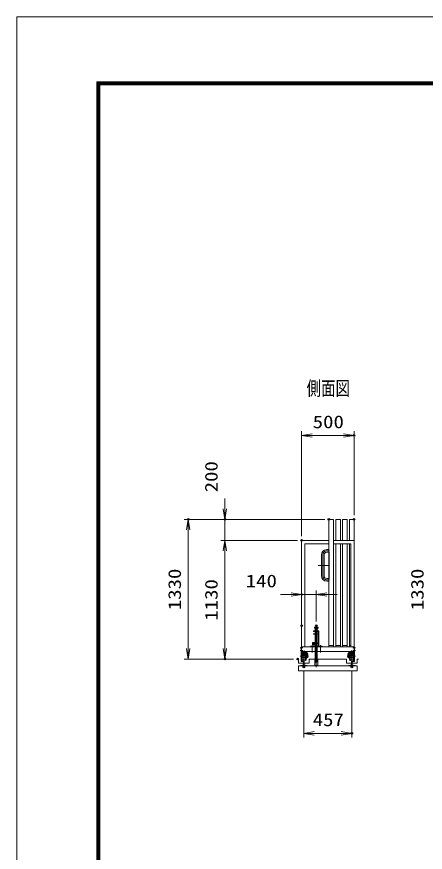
# Model space of a CAD drawing. Units: millimetres at full size. Extents: x -11880 to 11880, y -8400 to 8400.
# Drawn here: x -11880 to -7991, y 441 to 8400 of the extents above; entities that cross this region are included whole.
import ezdxf
from ezdxf.enums import TextEntityAlignment as Align

# ---------------------------------------------------------------- set-up
doc = ezdxf.new("R2010")
doc.units = ezdxf.units.MM
doc.header["$LTSCALE"] = 30
doc.header["$PDMODE"] = 32
doc.header["$PDSIZE"] = 15
for name, pattern in [('USER1', [10.7, 5, -2.5, 0.7, -2.5]), ('USER2', [2.7, 2, -0.7]), ('USER4', [9, 6, -0.75, 1.5, -0.75])]:
    doc.linetypes.add(name, pattern=pattern)
for name, color, linetype, lineweight in [('0-0_D-TTL', 7, 'Continuous', 18), ('0-1_軸線', 6, 'USER1', 18), ('0-2_01', 4, 'Continuous', 18), ('0-3_外形線', 7, 'Continuous', 18), ('0-4_隠れ線', 4, 'USER2', 18), ('0-5_0', 7, 'Continuous', 18), ('0-6_輪郭線1', 14, 'Continuous', 30), ('0-9_寸法線', 3, 'Continuous', 18)]:
    doc.layers.add(name, color=color, linetype=linetype, lineweight=lineweight)
doc.layers.add('0-8_文字', color=254, linetype='Continuous')
doc.layers.add('0-A_DEFPOINTS', color=7, linetype='Continuous')
doc.styles.add('ＭＳ ゴシック', font='')
doc.styles.get('ＭＳ ゴシック').set_extended_font_data('MS Gothic')

# ---------------------------------------------------------------- blocks, each defined once
blk = doc.blocks.new('4897456')
at = {"layer": '0-1_軸線', "linetype": 'USER4'}
for p, q in [((0, 3000), (0, -3000)), ((1125, 4125), (1912.5, 4125)), ((-1322.9, 0), (1755, 0)), ((1125, -4125), (1912.5, -4125))]:
    blk.add_line(p, q, dxfattribs=at)
for centre, start, end in [((1125, 3000), 90, 180), ((1125, -3000), 180, 270)]:
    blk.add_arc(centre, 1125, start, end, dxfattribs=at)
at = {"layer": '0-3_外形線'}
for p, q in [((-375, 3000), (-375, -3000)), ((375, 3000), (375, -3000)), ((1125, 4500), (1755, 4500)), ((1125, 3750), (1755, 3750)), ((1755, 4500), (1755, 3750)), ((1125, -3750), (1755, -3750)), ((1125, -4500), (1755, -4500)), ((1755, -3750), (1755, -4500))]:
    blk.add_line(p, q, dxfattribs=at)
for centre, radius, start, end in [((1125, 3000), 1500, 90, 180), ((1125, 3000), 750, 90, 180), ((1125, -3000), 1500, 180, 270), ((1125, -3000), 750, 180, 270)]:
    blk.add_arc(centre, radius, start, end, dxfattribs=at)
at = {"layer": '0-6_輪郭線1'}
blk.add_line((1755, 3750), (1755, -3750), dxfattribs=at)
blk = doc.blocks.new('_OPEN')
at = {"layer": '0-5_0'}
blk.add_line((0, 0), (-30, 0), dxfattribs=at)
blk.add_lwpolyline([(-30, 5), (0, 0), (-30, -5)], dxfattribs=at)

msp = doc.modelspace()

# ---------------------------------------------------------------- linework, layer by layer
at = {"layer": '0-0_D-TTL'}
for points in [[(-11879.83, -8399.88), (11880.17, -8399.88), (11880.17, 8400.12), (-11879.83, 8400.12)], [(-11116.11, 7779.54), (11116.46, 7779.54), (11116.46, -7777.6), (-11116.11, -7777.6)], [(-11109.04, 7772.47), (11109.39, 7772.47), (11109.39, -7770.53), (-11109.04, -7770.53)], [(-11101.97, 7765.4), (11102.32, 7765.4), (11102.32, -7763.46), (-11101.97, -7763.46)], [(-11094.9, 7758.33), (11095.24, 7758.33), (11095.24, -7756.38), (-11094.9, -7756.38)], [(-11087.83, 7751.26), (11088.17, 7751.26), (11088.17, -7749.31), (-11087.83, -7749.31)]]:
    msp.add_lwpolyline(points, close=True, dxfattribs=at)
at = {"layer": '0-1_軸線', "linetype": 'Continuous'}
for p, q in [((-9028.69, 2599.58), (-9028.69, 2311.42)), ((-9068.69, 2412.01), (-9068.69, 2345.1)), ((-8988.69, 2412.93), (-8988.69, 2343.26)), ((-9028.69, 2311.42), (-9028.69, 2205.32))]:
    msp.add_line(p, q, dxfattribs=at)
at = {"layer": '0-1_軸線'}
for p, q in [((-9181.34, 2389.51), (-9156.15, 2389.51)), ((-8656.05, 2389.51), (-8681.23, 2389.51)), ((-9182.82, 2364.51), (-9155.41, 2364.51)), ((-9147.19, 2206.72), (-9147.19, 2354.51)), ((-9143.69, 2342.55), (-9143.69, 2361.56)), ((-9126.41, 2327.51), (-9106.42, 2327.51)), ((-8710.97, 2327.51), (-8730.97, 2327.51)), ((-8693.69, 2342.55), (-8693.69, 2361.56)), ((-8690.19, 2206.72), (-8690.19, 2354.51)), ((-8654.57, 2364.51), (-8681.97, 2364.51)), ((-9182.95, 2307.51), (-9101.59, 2307.51)), ((-8654.44, 2307.51), (-8735.79, 2307.51))]:
    msp.add_line(p, q, dxfattribs=at)
at = {"layer": '0-2_01'}
for p, q in [((-9155.43, 2323.81), (-9157.69, 2323.81)), ((-9155.43, 2319.81), (-9157.69, 2319.81)), ((-9150.96, 2323.81), (-9148.69, 2323.81)), ((-9148.69, 2319.81), (-9150.96, 2319.81)), ((-9137.43, 2323.81), (-9139.69, 2323.81)), ((-9137.43, 2319.81), (-9139.69, 2319.81)), ((-9130.69, 2323.81), (-9132.96, 2323.81)), ((-9130.69, 2319.81), (-9132.96, 2319.81)), ((-8706.69, 2323.81), (-8704.43, 2323.81)), ((-8706.69, 2319.81), (-8704.43, 2319.81)), ((-8699.96, 2323.81), (-8697.69, 2323.81)), ((-8699.96, 2319.81), (-8697.69, 2319.81)), ((-8686.43, 2323.81), (-8688.69, 2323.81)), ((-8688.69, 2319.81), (-8686.43, 2319.81)), ((-8681.96, 2323.81), (-8679.69, 2323.81)), ((-8681.96, 2319.81), (-8679.69, 2319.81))]:
    msp.add_line(p, q, dxfattribs=at)
at = {"layer": '0-2_01', "color": 7}
for p, q in [((-9197.69, 2281.51), (-9206.68, 2281.51)), ((-8628.24, 2281.51), (-8639.69, 2281.51))]:
    msp.add_line(p, q, dxfattribs=at)
at = {"layer": '0-2_01'}
for centre in [(-9153.19, 2321.81), (-9135.19, 2321.81), (-8702.19, 2321.81), (-8684.19, 2321.81)]:
    msp.add_circle(centre, 3, dxfattribs=at)
at = {"layer": '0-3_外形線'}
for p, q in [((-8863.69, 3611.51), (-8908.69, 3611.51)), ((-8908.69, 2399.51), (-8908.69, 3611.51)), ((-8863.69, 2399.51), (-8863.69, 3611.51)), ((-8843.69, 3411.51), (-8843.69, 3611.51)), ((-8798.69, 3611.51), (-8843.69, 3611.51)), ((-8798.69, 3411.51), (-8798.69, 3611.51)), ((-8733.69, 3611.51), (-8778.69, 3611.51)), ((-8778.69, 3411.51), (-8778.69, 3611.51)), ((-8733.69, 3411.51), (-8733.69, 3611.51)), ((-8668.69, 3611.51), (-8713.69, 3611.51)), ((-8713.69, 3411.51), (-8713.69, 3611.51)), ((-8668.69, 2354.51), (-8668.69, 3611.51)), ((-9168.69, 3411.51), (-8908.69, 3411.51)), ((-9168.69, 2399.51), (-9168.69, 3411.51)), ((-9136.69, 3379.51), (-9136.69, 2399.51)), ((-8908.69, 3379.51), (-9136.69, 3379.51)), ((-8863.69, 3411.51), (-8668.69, 3411.51)), ((-8843.69, 2399.51), (-8843.69, 3379.51)), ((-8798.69, 2399.51), (-8798.69, 3379.51)), ((-8778.69, 2399.51), (-8778.69, 3379.51)), ((-8733.69, 2399.51), (-8733.69, 3379.51)), ((-8713.69, 2399.51), (-8713.69, 3379.51)), ((-9042.69, 2569.51), (-9042.69, 2579.51)), ((-9042.69, 2569.51), (-9014.69, 2569.51)), ((-9038.19, 2549.51), (-9038.19, 2569.51)), ((-9019.19, 2569.51), (-9019.19, 2549.51)), ((-9014.69, 2569.51), (-9014.69, 2579.51)), ((-9008.69, 2545.51), (-9053.69, 2545.51)), ((-9053.69, 2519.51), (-9053.69, 2522.51)), ((-9053.69, 2522.51), (-9007.69, 2522.51)), ((-9053.69, 2519.51), (-9019.19, 2519.51)), ((-9038.19, 2545.51), (-9038.19, 2522.51)), ((-9038.19, 2432.51), (-9038.19, 2519.51)), ((-9019.19, 2545.51), (-9019.19, 2522.51)), ((-9019.19, 2519.51), (-9019.19, 2432.51)), ((-9019.19, 2519.51), (-9007.69, 2519.51)), ((-9007.69, 2544.51), (-9007.69, 2403.51)), ((-9003.69, 2544.51), (-9003.69, 2403.51)), ((-9173.69, 2399.51), (-8663.69, 2399.51)), ((-9173.69, 2399.51), (-9173.69, 2259.86)), ((-9168.69, 2263.84), (-9168.69, 2399.51)), ((-9063.19, 2419.51), (-9063.19, 2439.51)), ((-9038.19, 2439.51), (-9063.19, 2439.51)), ((-9063.19, 2419.51), (-9063.19, 2415.51)), ((-9063.19, 2415.51), (-9038.19, 2415.51)), ((-9053.69, 2432.51), (-9056.19, 2432.51)), ((-9053.69, 2429.51), (-9053.69, 2432.51)), ((-9053.69, 2432.51), (-9007.69, 2432.51)), ((-9053.69, 2429.51), (-9007.69, 2429.51)), ((-9038.19, 2429.51), (-9038.19, 2281.51)), ((-9019.19, 2429.51), (-9019.19, 2281.51)), ((-8908.69, 2411.51), (-8863.69, 2411.51)), ((-8843.69, 2411.51), (-8798.69, 2411.51)), ((-8778.69, 2411.51), (-8733.69, 2411.51)), ((-8700.69, 2411.51), (-8713.69, 2411.51)), ((-8668.69, 2263.84), (-8668.69, 2399.51)), ((-8663.69, 2399.51), (-8663.69, 2259.86)), ((-9168.69, 2349.51), (-9118.69, 2349.51)), ((-9118.69, 2317.51), (-9168.69, 2317.51)), ((-9163.69, 2344.51), (-9163.69, 2349.51)), ((-9163.69, 2344.51), (-9123.69, 2344.51)), ((-9163.69, 2317.36), (-9163.69, 2344.51)), ((-9157.69, 2321.11), (-9163.69, 2321.11)), ((-9163.69, 2318.11), (-9157.69, 2318.11)), ((-9130.19, 2333.51), (-9162.69, 2333.51)), ((-9162.69, 2321.11), (-9162.69, 2333.51)), ((-9157.69, 2326.01), (-9162.69, 2326.01)), ((-9139.69, 2321.51), (-9148.69, 2321.51)), ((-9130.69, 2326.01), (-9124.69, 2326.01)), ((-9130.69, 2321.11), (-9123.69, 2321.11)), ((-9130.69, 2318.11), (-9123.69, 2318.11)), ((-9124.69, 2342.51), (-9130.19, 2342.51)), ((-9130.19, 2333.51), (-9130.19, 2342.51)), ((-9124.69, 2321.11), (-9124.69, 2342.51)), ((-9123.69, 2344.51), (-9123.69, 2349.51)), ((-9123.69, 2317.36), (-9123.69, 2344.51)), ((-9118.69, 2289.51), (-9118.69, 2354.51)), ((-9118.69, 2337.51), (-9112.69, 2337.51)), ((-9112.69, 2312.51), (-9118.69, 2312.51)), ((-9112.69, 2337.51), (-9112.69, 2312.51)), ((-9109.69, 2317.51), (-9112.69, 2317.51)), ((-9109.69, 2317.51), (-9109.69, 2297.51)), ((-8727.69, 2317.51), (-8727.69, 2297.51)), ((-8727.69, 2317.51), (-8724.69, 2317.51)), ((-8724.69, 2337.51), (-8724.69, 2312.51)), ((-8718.69, 2337.51), (-8724.69, 2337.51)), ((-8724.69, 2312.51), (-8718.69, 2312.51)), ((-8718.69, 2289.51), (-8718.69, 2354.51)), ((-8668.69, 2349.51), (-8718.69, 2349.51)), ((-8718.69, 2317.51), (-8668.69, 2317.51)), ((-8713.69, 2344.51), (-8713.69, 2349.51)), ((-8673.69, 2344.51), (-8713.69, 2344.51)), ((-8713.69, 2317.36), (-8713.69, 2344.51)), ((-8706.69, 2321.11), (-8713.69, 2321.11)), ((-8706.69, 2318.11), (-8713.69, 2318.11)), ((-8712.69, 2342.51), (-8707.19, 2342.51)), ((-8712.69, 2321.11), (-8712.69, 2342.51)), ((-8706.69, 2326.01), (-8712.69, 2326.01)), ((-8707.19, 2333.51), (-8707.19, 2342.51)), ((-8707.19, 2333.51), (-8674.69, 2333.51)), ((-8697.69, 2321.51), (-8688.69, 2321.51)), ((-8679.69, 2326.01), (-8674.69, 2326.01)), ((-8679.69, 2321.11), (-8673.69, 2321.11)), ((-8673.69, 2318.11), (-8679.69, 2318.11)), ((-8674.69, 2321.11), (-8674.69, 2333.51)), ((-8673.69, 2344.51), (-8673.69, 2349.51)), ((-8673.69, 2317.36), (-8673.69, 2344.51)), ((-9173.69, 2259.86), (-9155.2, 2255.59)), ((-9163.69, 2289.51), (-9168.69, 2289.51)), ((-9163.69, 2289.51), (-9163.69, 2307.51)), ((-9162.69, 2281.51), (-9162.69, 2307.51)), ((-9162.69, 2281.51), (-9130.19, 2281.51)), ((-9162.69, 2267.59), (-9162.69, 2275.11)), ((-9162.69, 2267.59), (-9150.04, 2264.67)), ((-9150.19, 2227.62), (-9150.19, 2264.67)), ((-9144.19, 2264.7), (-9131.19, 2267.7)), ((-9144.19, 2227.62), (-9144.19, 2264.7)), ((-9131.19, 2267.7), (-9131.19, 2275.11)), ((-9130.19, 2272.51), (-9130.19, 2307.51)), ((-9130.19, 2272.51), (-9124.69, 2272.51)), ((-9124.69, 2272.51), (-9124.69, 2307.51)), ((-9123.69, 2289.51), (-9123.69, 2307.51)), ((-9118.69, 2289.51), (-9123.69, 2289.51)), ((-9109.69, 2297.51), (-9118.69, 2297.51)), ((-8741.19, 2281.51), (-9096.19, 2281.51)), ((-8727.69, 2297.51), (-8718.69, 2297.51)), ((-8718.69, 2289.51), (-8713.69, 2289.51)), ((-8713.69, 2289.51), (-8713.69, 2307.51)), ((-8712.69, 2272.51), (-8712.69, 2307.51)), ((-8707.19, 2272.51), (-8712.69, 2272.51)), ((-8707.19, 2272.51), (-8707.19, 2307.51)), ((-8674.69, 2281.51), (-8707.19, 2281.51)), ((-8706.19, 2267.7), (-8706.19, 2275.11)), ((-8693.19, 2264.7), (-8706.19, 2267.7)), ((-8693.19, 2227.62), (-8693.19, 2264.7)), ((-8674.69, 2267.59), (-8687.34, 2264.67)), ((-8687.19, 2227.62), (-8687.19, 2264.67)), ((-8663.69, 2259.86), (-8682.18, 2255.59)), ((-8674.69, 2281.51), (-8674.69, 2307.51)), ((-8674.69, 2267.59), (-8674.69, 2275.11)), ((-8673.69, 2289.51), (-8673.69, 2307.51)), ((-8673.69, 2289.51), (-8668.69, 2289.51)), ((-8638.69, 2218.01), (-9198.69, 2218.01)), ((-9198.69, 2168.01), (-9198.69, 2218.01)), ((-9198.69, 2168.01), (-8638.69, 2168.01)), ((-9179.19, 2220.92), (-9150.19, 2227.62)), ((-9179.19, 2218.01), (-9179.19, 2220.92)), ((-9144.19, 2227.62), (-9115.19, 2220.92)), ((-9115.19, 2220.92), (-9115.19, 2218.01)), ((-8693.19, 2227.62), (-8722.19, 2220.92)), ((-8722.19, 2220.92), (-8722.19, 2218.01)), ((-8658.19, 2220.92), (-8687.19, 2227.62)), ((-8658.19, 2218.01), (-8658.19, 2220.92)), ((-8638.69, 2168.01), (-8638.69, 2218.01))]:
    msp.add_line(p, q, dxfattribs=at)
for points in [[(-8863.69, 3379.51), (-8700.69, 3379.51), (-8700.69, 2399.51)], [(-9053.69, 2545.51), (-9053.69, 2549.51), (-9008.69, 2549.51)], [(-9168.69, 2399.51), (-9168.69, 2354.51), (-8668.69, 2354.51), (-8668.69, 2399.51)], [(-8973.69, 2399.51), (-8973.69, 2403.51), (-9083.69, 2403.51), (-9083.69, 2399.51)], [(-9038.19, 2422.51), (-9056.19, 2422.51), (-9056.19, 2432.51)], [(-9157.69, 2317.36), (-9157.69, 2326.01), (-9148.69, 2326.01), (-9148.69, 2317.36)], [(-9139.69, 2317.36), (-9139.69, 2326.01), (-9130.69, 2326.01), (-9130.69, 2317.36)], [(-8697.69, 2317.36), (-8697.69, 2326.01), (-8706.69, 2326.01), (-8706.69, 2317.36)], [(-8679.69, 2317.36), (-8679.69, 2326.01), (-8688.69, 2326.01), (-8688.69, 2317.36)], [(-9197.69, 2281.51), (-9197.69, 2241.51), (-9150.19, 2241.51)], [(-9168.69, 2263.84), (-9154.08, 2260.47), (-9155.2, 2255.59)], [(-9144.19, 2241.51), (-9096.19, 2241.51), (-9096.19, 2281.51)], [(-8741.19, 2281.51), (-8741.19, 2241.51), (-8693.19, 2241.51)], [(-8687.19, 2241.51), (-8639.69, 2241.51), (-8639.69, 2281.51)], [(-8668.69, 2263.84), (-8683.31, 2260.47), (-8682.18, 2255.59)]]:
    msp.add_lwpolyline(points, dxfattribs=at)
msp.add_lwpolyline([(-9046.19, 2586.51), (-9046.19, 2579.51), (-9011.19, 2579.51), (-9011.19, 2586.51)], close=True, dxfattribs=at)
for centre, radius, start, end in [((-9008.69, 2544.51), 5, 0, 90), ((-9008.69, 2544.51), 1, 0, 90), ((-9156.29, 2275.11), 6.4, 90, 180), ((-9137.59, 2275.11), 6.4, 0, 90), ((-8699.79, 2275.11), 6.4, 90, 180), ((-8681.09, 2275.11), 6.4, 0, 90)]:
    msp.add_arc(centre, radius, start, end, dxfattribs=at)
at = {"layer": '0-4_隠れ線', "linetype": 'Continuous'}
for p, q in [((-9038.19, 2569.51), (-9038.19, 2574.51)), ((-9019.19, 2574.51), (-9019.19, 2569.51)), ((-9042.29, 2281.51), (-9042.29, 2221.51)), ((-9038.19, 2281.51), (-9038.19, 2266.51)), ((-9035.15, 2253.46), (-9038.19, 2266.51)), ((-9035.15, 2253.46), (-9032.69, 2251.51)), ((-9032.69, 2251.51), (-9024.69, 2251.51)), ((-9024.69, 2251.51), (-9022.24, 2253.46)), ((-9022.24, 2253.46), (-9019.19, 2266.51)), ((-9019.19, 2266.51), (-9019.19, 2281.51)), ((-9015.09, 2221.51), (-9015.09, 2281.51)), ((-9042.29, 2221.51), (-9015.09, 2221.51))]:
    msp.add_line(p, q, dxfattribs=at)
at = {"layer": '0-4_隠れ線'}
for p, q in [((-9118.69, 2297.51), (-9168.69, 2297.51)), ((-8718.69, 2297.51), (-8668.69, 2297.51))]:
    msp.add_line(p, q, dxfattribs=at)
at = {"layer": '0-4_隠れ線', "linetype": 'Continuous'}
msp.add_lwpolyline([(-9019.19, 2574.51), (-9028.69, 2579.51), (-9038.19, 2574.51)], dxfattribs=at)
at = {"layer": '0-9_寸法線'}
for p, q in [((-9168.69, 3451.51), (-9168.69, 4451.51)), ((-9168.69, 4411.51), (-8668.69, 4411.51)), ((-8668.69, 3651.51), (-8668.69, 4451.51)), ((-9898.45, 3711.51), (-9898.45, 3811.51)), ((-8948.69, 3611.51), (-10287.45, 3611.51)), ((-10247.45, 2281.51), (-10247.45, 3611.51)), ((-8948.69, 3611.51), (-9938.45, 3611.51)), ((-9898.45, 3411.51), (-9898.45, 3611.51)), ((-9208.69, 3411.51), (-9938.45, 3411.51)), ((-9208.69, 3411.51), (-9938.45, 3411.51)), ((-9898.45, 3411.51), (-9898.45, 2281.51)), ((-9898.45, 3311.51), (-9898.45, 3211.51)), ((-9268.69, 2896.08), (-9368.69, 2896.08)), ((-9168.69, 2639.58), (-9168.69, 2936.08)), ((-9028.69, 2896.08), (-9168.69, 2896.08)), ((-9028.69, 2639.58), (-9028.69, 2936.08)), ((-8928.69, 2896.08), (-8828.69, 2896.08)), ((-9246.68, 2281.51), (-10287.45, 2281.51)), ((-9246.68, 2281.51), (-9938.45, 2281.51)), ((-9147.19, 2166.72), (-9147.19, 1533.68)), ((-8690.19, 2166.72), (-8690.19, 1533.68)), ((-9147.19, 1573.68), (-8690.19, 1573.68))]:
    msp.add_line(p, q, dxfattribs=at)
at = {"layer": '0-A_DEFPOINTS'}
for p in [(-8668.69, 4411.51), (-10247.45, 3611.51), (-9898.45, 3611.51), (-8908.69, 3611.51), (-8668.69, 3611.51), (-9168.69, 3411.51), (-9168.69, 3411.51), (-9168.69, 2896.08), (-9168.69, 2599.58), (-9028.69, 2599.58), (-9898.45, 2281.51), (-9206.68, 2281.51), (-9147.19, 2206.72), (-8690.19, 2206.72), (-8690.19, 1573.68)]:
    msp.add_point(p, dxfattribs=at)

# ---------------------------------------------------------------- block references
at = {"layer": '0-3_外形線', "xscale": 0.03333333, "yscale": 0.03333333}
msp.add_blockref('4897456', (-8967.19, 3174.01), dxfattribs=at)
at = {"layer": '0-9_寸法線', "xscale": 3.333333, "yscale": 3.333333}
for p, rotation in [((-9168.69, 4411.51), 180), ((-9898.45, 3611.51), 270), ((-10247.45, 3611.51), 90), ((-9898.45, 3411.51), 90), ((-9898.45, 3411.51), 90), ((-9028.69, 2896.08), 180), ((-10247.45, 2281.51), 270), ((-9898.45, 2281.51), 270), ((-9147.19, 1573.68), 180)]:
    msp.add_blockref('_OPEN', p, dxfattribs=dict(at, rotation=rotation))
for p in [(-8668.69, 4411.51), (-9168.69, 2896.08), (-8690.19, 1573.68)]:
    msp.add_blockref('_OPEN', p, dxfattribs=at)

# ---------------------------------------------------------------- texts
at = {"layer": '0-8_文字', "style": 'ＭＳ ゴシック', "width": 0.75}
msp.add_text('側面図', height=134.6, dxfattribs=at).set_placement((-9120.83, 4752.86), align=Align.BOTTOM_LEFT)
at = {"layer": '0-9_寸法線', "color": 254, "style": 'ＭＳ ゴシック', "width": 1.2}
for s, p in [('500', (-9062.69, 4444.19)), ('140', (-9700.18, 2928.76)), ('457', (-9062.69, 1606.37))]:
    msp.add_text(s, height=121.2, dxfattribs=at).set_placement(p, align=Align.BOTTOM_LEFT)
for s, p in [('200', (-9931.13, 3869.85)), ('1330', (-10280.13, 2747.31)), ('1330', (-7970.37, 2747.31)), ('1130', (-9931.13, 2647.31))]:
    msp.add_text(s, height=121.2, rotation=90, dxfattribs=at).set_placement(p, align=Align.BOTTOM_LEFT)

doc.saveas('drawing.dxf')
